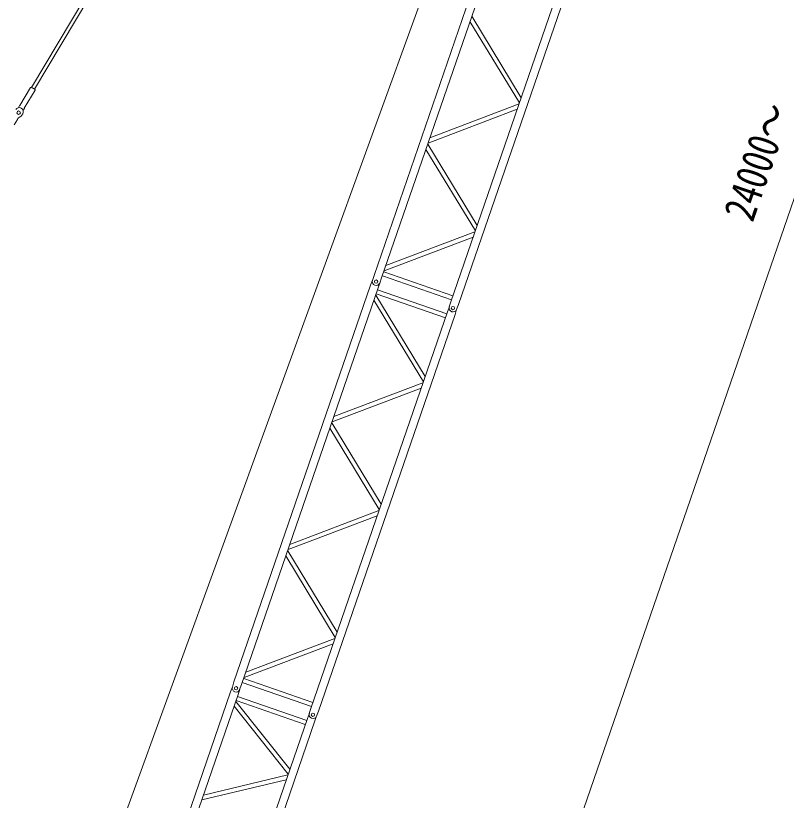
# Model space of a CAD drawing. Units: millimetres, scale not verified. Extents: x -79029 to 141934, y -6537 to 146590.
# Drawn here: x 68944 to 85065, y 93644 to 110064 of the extents above; entities that cross this region are included whole.
import ezdxf
from ezdxf.enums import TextEntityAlignment as Align

# ---------------------------------------------------------------- set-up
doc = ezdxf.new("R2010")
doc.units = ezdxf.units.MM
doc.header["$LTSCALE"] = 200
doc.layers.add('0-0_0', color=7, linetype='Continuous', lineweight=18)
doc.layers.add('0-2_2', color=7, linetype='Continuous', lineweight=18)
doc.styles.add('ＭＳ ゴシック', font='')
doc.styles.get('ＭＳ ゴシック').set_extended_font_data('MS Gothic')

# ---------------------------------------------------------------- blocks, each defined once
blk = doc.blocks.new('D11685')
at = {"layer": '0-2_2', "color": 2}
blk.add_line((2817075, 14825738), (5161166, 21633472), dxfattribs=at)
at = {"layer": '0-2_2', "style": 'ＭＳ ゴシック', "width": 0.8}
blk.add_text('24000～', height=132000, rotation=71, dxfattribs=at).set_placement((4829854, 20947990), align=Align.BOTTOM_LEFT)

msp = doc.modelspace()

# ---------------------------------------------------------------- linework, layer by layer
at = {"layer": '0-0_0', "color": 1}
msp.add_line((81541.5, 121723), (65923.8, 78722.7), dxfattribs=at)
at = {"layer": '0-0_0', "color": 6}
for p, q in [((69278.3, 108562.5), (73068.1, 114932.3)), ((69338.4, 108526.7), (73128.2, 114896.5)), ((68979.3, 107893.7), (68911.3, 107779.4)), ((69090.4, 108012), (69072.5, 107981.9))]:
    msp.add_line(p, q, dxfattribs=at)
at = {"layer": '0-0_0'}
for p, q in [((79299.3, 112931.8), (76440.8, 104630.2)), ((76599.9, 104575.4), (79458.4, 112877)), ((80906.7, 112378.4), (78048.2, 104076.7)), ((78207.3, 104021.9), (81065.8, 112323.6)), ((69266.3, 108569.6), (69350.5, 108519.5)), ((69124.4, 108129.8), (69349.7, 108508.4)), ((69349.7, 108508.4), (69350.5, 108519.5)), ((69026.8, 108183.8), (69002.9, 108143.6)), ((69031.6, 108185), (69031.6, 108185)), ((69101.7, 108084.8), (69125.6, 108125)), ((76408, 104522), (76440.8, 104630.2)), ((76614.7, 104618.3), (78063, 104119.7)), ((78092, 104203.9), (76643.8, 104702.6)), ((76369.2, 104422.2), (76410, 104527.6)), ((76528.3, 104367.4), (76561.1, 104475.5)), ((76559.2, 104469.9), (76599.9, 104575.4)), ((76369.2, 104422.2), (73510.7, 96120.5)), ((73669.8, 96065.7), (76528.3, 104367.4)), ((77961.8, 103825.7), (76513.5, 104324.4)), ((76484.5, 104240.1), (77932.8, 103741.5)), ((77976.6, 103868.7), (78017.3, 103974.1)), ((78015.4, 103968.5), (78048.2, 104076.7)), ((78166.6, 103916.5), (78207.3, 104021.9)), ((77976.6, 103868.7), (75118.1, 95567)), ((75277.2, 95512.2), (78135.7, 103813.9)), ((78135.7, 103813.9), (78168.5, 103922.1)), ((73477.9, 96012.3), (73510.7, 96120.5)), ((73629.1, 95960.3), (73669.8, 96065.7)), ((73684.6, 96108.7), (75132.9, 95610)), ((75161.9, 95694.2), (73713.6, 96192.9)), ((73439.1, 95912.5), (71557.3, 90447.4)), ((73439.1, 95912.5), (73479.8, 96017.9)), ((73598.2, 95857.7), (73631, 95965.9)), ((71716.4, 90392.6), (73598.2, 95857.7)), ((73554.4, 95730.5), (75002.7, 95231.8)), ((75031.7, 95316), (73583.4, 95814.7)), ((73513.4, 95611.3), (74645, 94193.2)), ((74679.4, 94293), (73547.7, 95711.1)), ((75085.3, 95458.8), (75118.1, 95567)), ((75046.5, 95359), (75087.2, 95464.5)), ((75205.6, 95304.2), (75238.4, 95412.4)), ((75236.5, 95406.8), (75277.2, 95512.2)), ((75046.5, 95359), (73164.7, 89893.9)), ((73323.8, 89839.1), (75205.6, 95304.2)), ((74638.5, 94174.3), (72873.7, 93753.5)), ((72839.3, 93653.7), (74604.2, 94074.5))]:
    msp.add_line(p, q, dxfattribs=at)
at = {"layer": '0-0_0', "color": 30}
for p, q in [((78485.9, 110052.7), (79519.1, 108348.6)), ((79481.4, 108238.9), (78448.2, 109943.1)), ((79473.5, 108216.1), (77610.2, 107509.3)), ((79435.8, 108106.5), (77572.4, 107399.7)), ((78560, 105563.1), (77526.8, 107267.3)), ((77564.6, 107376.9), (78597.8, 105672.7)), ((78514.4, 105430.7), (76651.1, 104723.9)), ((78552.2, 105540.3), (76688.8, 104833.5)), ((77472.6, 102405.1), (76439.4, 104109.2)), ((76477.2, 104218.8), (77510.4, 102514.7)), ((77464.8, 102382.3), (75601.4, 101675.5)), ((77427, 102272.6), (75563.7, 101565.9)), ((75555.8, 101543), (76589, 99838.9)), ((76551.3, 99729.3), (75518.1, 101433.4)), ((76543.4, 99706.4), (74680.1, 98999.7)), ((76505.7, 99596.8), (74642.3, 98890)), ((74634.5, 98867.2), (75667.6, 97163.1)), ((75629.9, 97053.5), (74596.7, 98757.6)), ((75584.3, 96921), (73721, 96214.2)), ((75622, 97030.6), (73758.7, 96323.8))]:
    msp.add_line(p, q, dxfattribs=at)
at = {"layer": '0-0_0'}
msp.add_lwpolyline([(69266.3, 108569.6), (69256.8, 108563.6), (69031.6, 108185)], dxfattribs=at)
at = {"layer": '0-0_0', "color": 1}
for centre, radius in [((69005.2, 108033.7), 37.5), ((76484.6, 104498.8), 35), ((78092, 103945.3), 35), ((73554.5, 95989.1), 35), ((75161.8, 95435.6), 35)]:
    msp.add_circle(centre, radius, dxfattribs=at)
at = {"layer": '0-0_0', "color": 6}
for centre, radius, start, end in [((69017.4, 108055.5), 85, 329.24916, 149.24916), ((69108.2, 107817), 150, 117.57673, 149.24916), ((68999.4, 108025.3), 85, 297.57673, 329.24916)]:
    msp.add_arc(centre, radius, start, end, dxfattribs=at)
at = {"layer": '0-0_0'}
for centre, radius, start, end in [((69030.3, 108190), 7.08, 240.92537, 242.46085), ((69028.4, 108186.1), 2.76, 240.09405, 243.1569), ((69028.4, 108186.4), 3.04, 244.47823, 246.2882), ((69030.5, 108191.2), 8.31, 246.74248, 247.27176), ((69028.6, 108186.9), 3.61, 248.51124, 249.85233), ((69028.6, 108186.8), 3.46, 249.75189, 251.24071), ((69028.4, 108186.3), 2.98, 249.67229, 251.40528), ((69028.8, 108187), 3.75, 249.80985, 251.18275), ((69028.4, 108186.8), 3.46, 256.26058, 257.73086), ((69028.5, 108186.7), 3.41, 256.42428, 257.93901), ((69028.6, 108186.8), 3.49, 256.59875, 258.09863), ((69028.7, 108186.8), 3.53, 256.72334, 258.21904), ((69028.8, 108186.8), 3.53, 256.84782, 258.36137), ((69028.5, 108186.8), 3.48, 263.02853, 264.55118), ((69028.6, 108186.8), 3.49, 263.07837, 264.6077), ((69028.7, 108186.8), 3.52, 263.16295, 264.70495), ((69028.7, 108186.8), 3.51, 263.12199, 264.65567), ((69028.5, 108186.8), 3.5, 269.22667, 270.77333), ((69028.6, 108186.8), 3.51, 269.22357, 270.77643), ((69028.7, 108186.8), 3.51, 269.22182, 270.77818), ((69028.5, 108186.8), 3.52, 275.1895, 276.75363), ((69028.8, 108186.8), 3.51, 269.21929, 270.78071), ((69028.6, 108186.8), 3.51, 275.18771, 276.75543), ((69028.7, 108186.8), 3.51, 275.18681, 276.75632), ((69028.4, 108186.8), 3.55, 281.07856, 282.65022), ((69028.9, 108186.8), 3.48, 275.22273, 276.79528), ((69028.3, 108186.8), 3.59, 286.93148, 288.50471), ((69028.6, 108186.8), 3.52, 281.15085, 282.72412), ((69028.5, 108186.8), 3.55, 287.18341, 288.75487), ((69028.8, 108186.8), 3.48, 281.30016, 282.87259), ((69028.6, 108186.8), 3.52, 287.33109, 288.90031), ((69028.4, 108186.8), 3.6, 293.27552, 294.83918), ((69028.7, 108186.8), 3.5, 287.4997, 289.06705), ((69028.6, 108186.8), 3.53, 293.86376, 295.41957), ((69028.9, 108186.8), 3.43, 287.92568, 289.48657), ((69028.7, 108186.8), 3.47, 294.55874, 296.10446), ((69028.3, 108186.8), 3.67, 299.42641, 300.97858), ((69028.5, 108186.8), 3.6, 300.32508, 301.86632), ((69028.6, 108186.8), 3.53, 301.3381, 302.86632), ((69028.9, 108186.8), 3.39, 295.40278, 296.93627), ((69028.3, 108186.8), 3.71, 306.80898, 308.32821), ((69028.4, 108186.8), 3.64, 308.17064, 309.67368), ((69028.7, 108186.8), 3.45, 302.51501, 304.0282), ((69028.5, 108186.8), 3.57, 309.65736, 311.14245), ((69028.9, 108186.8), 3.37, 303.88111, 305.37741), ((69028.6, 108186.8), 3.53, 310.47669, 311.95435), ((69028.7, 108186.8), 3.43, 313.1544, 314.59899), ((69028.7, 108186.8), 3.46, 312.24558, 313.70303), ((69028.3, 108186.8), 3.78, 315.73612, 317.20149), ((69028.8, 108186.8), 3.37, 315.21132, 316.63208), ((69028.4, 108186.8), 3.68, 318.58662, 320.02232), ((69028.5, 108186.8), 3.61, 321.75401, 323.15629), ((69028.5, 108186.8), 3.64, 320.58379, 321.99685), ((69028.5, 108186.9), 3.62, 324.05543, 325.41304), ((69028.5, 108186.8), 3.6, 322.80471, 324.19241), ((69028.7, 108186.8), 3.39, 326.32962, 327.7378), ((69028.6, 108186.8), 3.54, 325.15657, 326.52404), ((69127.4, 108128), 3.5, 149.24916, 239.24916), ((76484.6, 104498.8), 80, 163.13176, 251), ((76484.6, 104498.8), 80, 251, 338.86824), ((78092, 103945.3), 80, 163.13176, 251), ((78092, 103945.3), 80, 251, 338.86824), ((73554.5, 95989.1), 80, 163.13176, 251), ((73554.5, 95989.1), 80, 251, 338.86824), ((75161.8, 95435.6), 80, 163.13176, 251), ((75161.8, 95435.6), 80, 251, 338.86824)]:
    msp.add_arc(centre, radius, start, end, dxfattribs=at)

# ---------------------------------------------------------------- block references
at = {"layer": '0-0_0', "xscale": 0.005, "yscale": 0.005}
msp.add_blockref('D11685', (60400.5, 916.1), dxfattribs=at)

doc.saveas('drawing.dxf')
